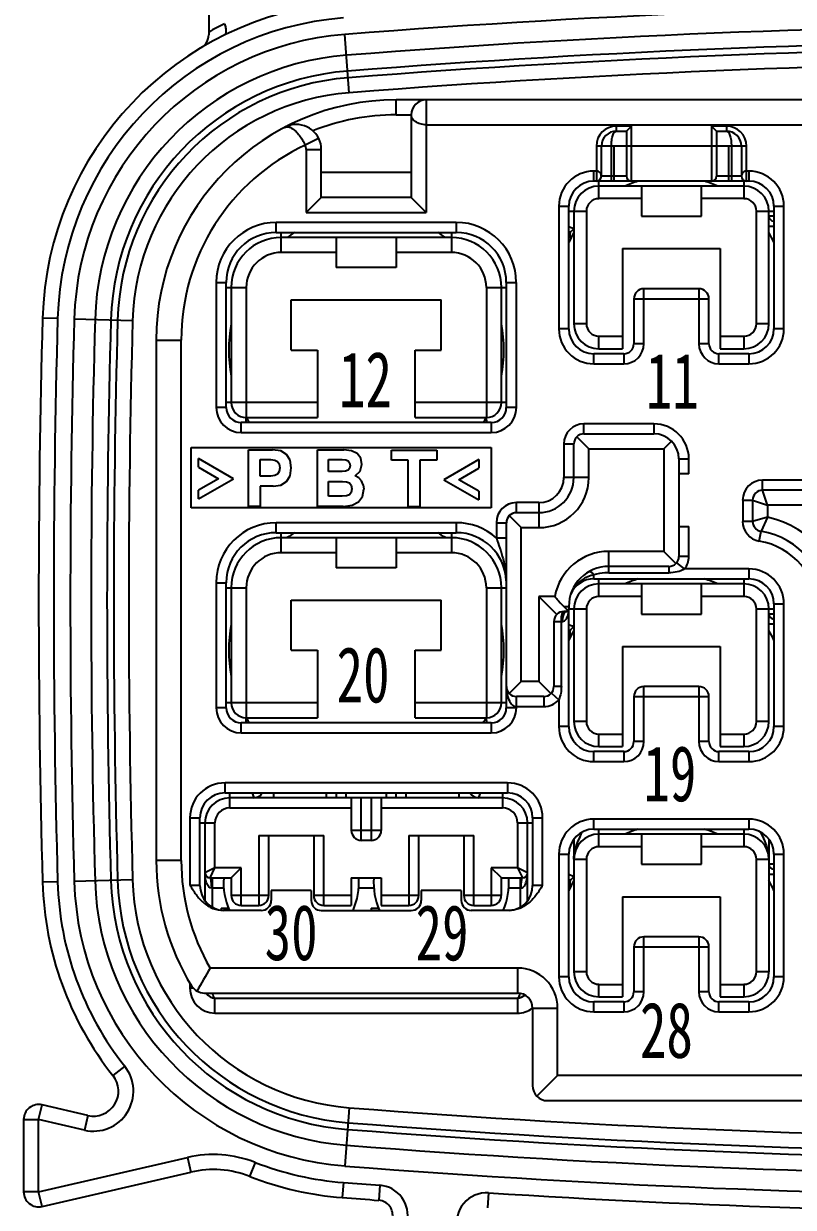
# Model space of a CAD drawing. Header units: inches. Extents: x 47316 to 59086, y 3141 to 11743.
# Drawn here: x 51691.07 to 51702.41, y 11068.63 to 11086.06 of the extents above; entities that cross this region are included whole.
import ezdxf

# ---------------------------------------------------------------- set-up
doc = ezdxf.new("R2010")
doc.units = ezdxf.units.IN
doc.header["$MEASUREMENT"] = 0
doc.styles.add('MtX_SimSun', font='')
doc.styles.get('MtX_SimSun').set_extended_font_data('SimSun')

msp = doc.modelspace()

# ---------------------------------------------------------------- linework, layer by layer
at = {"color": 0, "lineweight": -3}
for p, q in [((51693.794, 11088.475), (51693.794, 11085.895)), ((51695.865, 11085.041), (51695.799, 11085.899)), ((51702.583, 11084.937), (51696.558, 11084.937)), ((51696.558, 11084.716), (51696.558, 11084.937)), ((51697, 11084.937), (51697, 11083.279)), ((51696.558, 11084.716), (51696.779, 11084.716)), ((51696.779, 11084.716), (51696.779, 11083.5)), ((51694.912, 11084.531), (51694.914, 11084.532)), ((51694.914, 11084.532), (51694.998, 11084.563)), ((51694.936, 11084.542), (51694.914, 11084.532)), ((51694.963, 11084.553), (51694.936, 11084.542)), ((51694.993, 11084.562), (51694.963, 11084.553)), ((51694.998, 11084.563), (51694.993, 11084.562)), ((51697, 11084.569), (51702.73, 11084.569)), ((51700.022, 11084.55), (51699.801, 11084.55)), ((51699.801, 11084.476), (51699.801, 11084.55)), ((51699.948, 11084.476), (51700.022, 11084.55)), ((51700.022, 11083.739), (51700.022, 11084.55)), ((51701.422, 11084.55), (51701.201, 11084.55)), ((51701.201, 11084.55), (51701.201, 11083.739)), ((51701.201, 11084.55), (51701.275, 11084.476)), ((51701.422, 11084.55), (51701.422, 11084.476)), ((51695.414, 11084.369), (51695.217, 11084.269)), ((51699.801, 11084.476), (51699.948, 11084.476)), ((51699.948, 11084.476), (51699.948, 11083.813)), ((51701.275, 11084.476), (51701.422, 11084.476)), ((51701.275, 11084.476), (51701.275, 11083.813)), ((51695.227, 11084.239), (51695.216, 11084.27)), ((51695.231, 11084.205), (51695.452, 11084.205)), ((51695.231, 11084.205), (51695.231, 11083.279)), ((51695.452, 11083.5), (51695.452, 11084.205)), ((51701.717, 11084.255), (51699.506, 11084.255)), ((51699.506, 11084.255), (51699.506, 11083.739)), ((51699.58, 11083.813), (51699.58, 11084.255)), ((51699.727, 11083.739), (51699.727, 11084.255)), ((51699.764, 11084.255), (51699.764, 11083.739)), ((51701.459, 11083.739), (51701.459, 11084.255)), ((51701.496, 11084.255), (51701.496, 11083.739)), ((51701.643, 11084.255), (51701.643, 11083.813)), ((51701.717, 11083.739), (51701.717, 11084.255)), ((51696.779, 11083.868), (51695.452, 11083.868)), ((51699.506, 11083.887), (51699.469, 11083.887)), ((51699.469, 11083.739), (51699.469, 11083.887)), ((51701.754, 11083.887), (51701.717, 11083.887)), ((51701.754, 11083.887), (51701.754, 11083.739)), ((51701.754, 11083.739), (51699.469, 11083.739)), ((51699.543, 11083.482), (51699.543, 11083.739)), ((51701.68, 11083.666), (51699.543, 11083.666)), ((51699.948, 11083.813), (51699.58, 11083.813)), ((51700.169, 11083.666), (51700.169, 11083.224)), ((51701.054, 11083.224), (51701.054, 11083.666)), ((51701.643, 11083.813), (51701.275, 11083.813)), ((51701.68, 11083.739), (51701.68, 11083.482)), ((51695.452, 11083.5), (51695.231, 11083.279)), ((51696.779, 11083.5), (51695.452, 11083.5)), ((51696.779, 11083.5), (51697, 11083.279)), ((51700.169, 11083.482), (51699.543, 11083.482)), ((51701.68, 11083.482), (51701.054, 11083.482)), ((51698.953, 11083.371), (51699.101, 11083.371)), ((51698.953, 11083.371), (51698.953, 11081.565)), ((51699.101, 11081.565), (51699.101, 11083.371)), ((51702.122, 11083.371), (51702.27, 11083.371)), ((51702.122, 11083.371), (51702.122, 11081.565)), ((51702.27, 11081.565), (51702.27, 11083.371)), ((51695.231, 11083.279), (51697, 11083.279)), ((51699.101, 11083.297), (51699.359, 11083.297)), ((51699.174, 11083.297), (51699.174, 11081.639)), ((51699.359, 11083.297), (51699.359, 11081.639)), ((51700.169, 11083.224), (51701.054, 11083.224)), ((51701.864, 11083.297), (51702.122, 11083.297)), ((51701.864, 11081.639), (51701.864, 11083.297)), ((51702.049, 11081.639), (51702.049, 11083.297)), ((51702.122, 11083.224), (51702.049, 11083.224)), ((51697.442, 11083.131), (51694.789, 11083.131)), ((51694.789, 11082.984), (51694.789, 11083.131)), ((51694.789, 11082.984), (51697.442, 11082.984)), ((51694.863, 11082.689), (51694.863, 11082.984)), ((51697.369, 11082.984), (51697.369, 11082.689)), ((51697.442, 11083.131), (51697.442, 11082.984)), ((51699.101, 11082.966), (51699.174, 11083.039)), ((51699.102, 11083.069), (51699.159, 11083.046)), ((51702.049, 11083.076), (51702.122, 11083.076)), ((51697.369, 11082.91), (51694.863, 11082.91)), ((51695.673, 11082.91), (51695.673, 11082.468)), ((51696.558, 11082.91), (51696.558, 11082.468)), ((51699.121, 11082.882), (51699.101, 11082.861)), ((51699.116, 11082.936), (51699.129, 11082.897)), ((51695.673, 11082.689), (51694.863, 11082.689)), ((51697.369, 11082.689), (51696.558, 11082.689)), ((51699.893, 11082.745), (51701.33, 11082.745)), ((51699.893, 11082.745), (51699.893, 11081.27)), ((51701.33, 11082.745), (51701.33, 11081.27)), ((51696.558, 11082.468), (51695.673, 11082.468)), ((51693.905, 11082.247), (51694.052, 11082.247)), ((51693.905, 11082.247), (51693.905, 11080.405)), ((51694.052, 11080.405), (51694.052, 11082.247)), ((51694.052, 11082.173), (51694.347, 11082.173)), ((51694.126, 11082.173), (51694.126, 11080.478)), ((51694.347, 11082.173), (51694.347, 11080.257)), ((51697.885, 11082.173), (51698.179, 11082.173)), ((51697.885, 11082.173), (51697.885, 11080.257)), ((51698.106, 11080.478), (51698.106, 11082.173)), ((51698.179, 11082.247), (51698.327, 11082.247)), ((51698.179, 11082.247), (51698.179, 11080.405)), ((51698.327, 11080.405), (51698.327, 11082.247)), ((51701.017, 11082.155), (51700.206, 11082.155)), ((51700.206, 11081.344), (51700.206, 11082.155)), ((51701.017, 11082.155), (51701.017, 11081.344)), ((51695.01, 11081.989), (51697.221, 11081.989)), ((51695.01, 11081.252), (51695.01, 11081.989)), ((51697.221, 11081.252), (51697.221, 11081.989)), ((51700.059, 11082.007), (51701.164, 11082.007)), ((51700.059, 11082.007), (51700.059, 11081.344)), ((51701.164, 11081.344), (51701.164, 11082.007)), ((51691.567, 11081.715), (51691.346, 11081.721)), ((51692.672, 11081.684), (51691.812, 11081.708)), ((51699.101, 11081.565), (51698.953, 11081.565)), ((51699.359, 11081.639), (51699.174, 11081.639)), ((51702.049, 11081.639), (51701.864, 11081.639)), ((51702.27, 11081.565), (51702.122, 11081.565)), ((51693.02, 11081.399), (51693.389, 11081.399)), ((51693.02, 11081.399), (51693.02, 11073.735)), ((51693.389, 11073.735), (51693.389, 11081.399)), ((51699.543, 11081.455), (51699.893, 11081.455)), ((51699.543, 11081.27), (51699.543, 11081.455)), ((51701.33, 11081.455), (51701.68, 11081.455)), ((51701.68, 11081.455), (51701.68, 11081.27)), ((51695.01, 11081.252), (51695.397, 11081.252)), ((51695.397, 11081.252), (51695.397, 11080.257)), ((51696.834, 11081.252), (51697.221, 11081.252)), ((51696.834, 11080.257), (51696.834, 11081.252)), ((51699.543, 11081.27), (51699.893, 11081.27)), ((51700.206, 11081.344), (51700.059, 11081.344)), ((51701.164, 11081.344), (51701.017, 11081.344)), ((51701.33, 11081.27), (51701.68, 11081.27)), ((51699.911, 11081.197), (51699.469, 11081.197)), ((51699.469, 11081.049), (51699.469, 11081.197)), ((51699.469, 11081.049), (51699.911, 11081.049)), ((51699.911, 11081.197), (51699.911, 11081.049)), ((51701.754, 11081.197), (51701.312, 11081.197)), ((51701.312, 11081.049), (51701.312, 11081.197)), ((51701.312, 11081.049), (51701.754, 11081.049)), ((51701.754, 11081.197), (51701.754, 11081.049)), ((51694.052, 11080.405), (51693.905, 11080.405)), ((51695.397, 11080.478), (51694.052, 11080.478)), ((51698.179, 11080.478), (51696.834, 11080.478)), ((51698.327, 11080.405), (51698.179, 11080.405)), ((51697.958, 11080.183), (51694.273, 11080.183)), ((51694.273, 11080.036), (51694.273, 11080.183)), ((51694.347, 11080.257), (51695.397, 11080.257)), ((51694.347, 11080.24), (51694.348, 11080.257)), ((51694.347, 11080.183), (51694.347, 11080.24)), ((51696.834, 11080.257), (51697.885, 11080.257)), ((51697.883, 11080.257), (51697.885, 11080.183)), ((51697.958, 11080.183), (51697.958, 11080.036)), ((51694.273, 11080.036), (51697.958, 11080.036)), ((51700.353, 11080.165), (51699.322, 11080.165)), ((51699.322, 11080.018), (51699.322, 11080.165)), ((51699.322, 11080.018), (51700.353, 11080.018)), ((51700.353, 11080.165), (51700.353, 11080.018)), ((51699.027, 11079.87), (51699.174, 11079.87)), ((51699.027, 11079.87), (51699.027, 11079.373)), ((51699.174, 11079.373), (51699.174, 11079.87)), ((51699.395, 11079.796), (51699.217, 11079.974)), ((51700.501, 11079.796), (51700.614, 11079.91)), ((51693.536, 11079.815), (51697.958, 11079.815)), ((51693.536, 11078.93), (51693.536, 11079.815)), ((51694.161, 11079.356), (51693.645, 11079.654)), ((51693.645, 11079.526), (51693.645, 11079.654)), ((51694.379, 11079.784), (51694.736, 11079.784)), ((51694.379, 11078.949), (51694.379, 11079.784)), ((51694.855, 11079.766), (51694.736, 11079.784)), ((51694.941, 11079.715), (51694.855, 11079.766)), ((51694.992, 11079.631), (51694.941, 11079.715)), ((51695.395, 11079.784), (51695.783, 11079.784)), ((51695.395, 11078.949), (51695.395, 11079.784)), ((51695.9, 11079.769), (51695.783, 11079.784)), ((51695.983, 11079.727), (51695.9, 11079.769)), ((51696.033, 11079.66), (51695.983, 11079.727)), ((51696.051, 11079.568), (51696.033, 11079.66)), ((51696.488, 11079.779), (51697.154, 11079.779)), ((51696.488, 11079.63), (51696.488, 11079.779)), ((51697.154, 11079.779), (51697.154, 11079.63)), ((51697.958, 11079.815), (51697.958, 11078.93)), ((51699.395, 11079.796), (51700.501, 11079.796)), ((51699.395, 11079.373), (51699.395, 11079.796)), ((51700.501, 11079.796), (51700.501, 11078.286)), ((51700.722, 11079.649), (51700.869, 11079.649)), ((51700.722, 11079.649), (51700.722, 11078.212)), ((51700.869, 11079.428), (51700.869, 11079.649)), ((51693.645, 11079.526), (51693.94, 11079.356)), ((51694.553, 11079.639), (51694.711, 11079.639)), ((51694.553, 11079.396), (51694.553, 11079.639)), ((51694.711, 11079.639), (51694.767, 11079.632)), ((51694.767, 11079.632), (51694.806, 11079.612)), ((51694.806, 11079.612), (51694.83, 11079.575)), ((51694.83, 11079.575), (51694.84, 11079.518)), ((51694.84, 11079.518), (51694.832, 11079.461)), ((51695.009, 11079.516), (51694.992, 11079.631)), ((51694.992, 11079.401), (51695.009, 11079.516)), ((51695.559, 11079.639), (51695.761, 11079.639)), ((51695.559, 11079.461), (51695.559, 11079.639)), ((51695.761, 11079.639), (51695.812, 11079.634)), ((51695.85, 11079.481), (51695.811, 11079.466)), ((51695.812, 11079.634), (51695.85, 11079.619)), ((51695.85, 11079.619), (51695.87, 11079.591)), ((51695.87, 11079.509), (51695.85, 11079.481)), ((51695.87, 11079.591), (51695.879, 11079.552)), ((51695.879, 11079.552), (51695.87, 11079.509)), ((51696.025, 11079.467), (51696.051, 11079.568)), ((51696.735, 11079.63), (51696.488, 11079.63)), ((51696.735, 11078.943), (51696.735, 11079.63)), ((51697.154, 11079.63), (51696.907, 11079.63)), ((51696.907, 11079.63), (51696.907, 11078.943)), ((51697.773, 11079.64), (51697.257, 11079.342)), ((51697.478, 11079.342), (51697.773, 11079.512)), ((51697.773, 11079.64), (51697.773, 11079.512)), ((51693.645, 11079.058), (51694.161, 11079.356)), ((51693.94, 11079.356), (51693.645, 11079.186)), ((51694.711, 11079.396), (51694.553, 11079.396)), ((51694.768, 11079.402), (51694.711, 11079.396)), ((51694.808, 11079.424), (51694.768, 11079.402)), ((51694.832, 11079.461), (51694.808, 11079.424)), ((51694.857, 11079.264), (51694.941, 11079.316)), ((51694.941, 11079.316), (51694.992, 11079.401)), ((51695.758, 11079.461), (51695.559, 11079.461)), ((51695.559, 11079.318), (51695.764, 11079.318)), ((51695.559, 11079.1), (51695.559, 11079.318)), ((51695.811, 11079.466), (51695.758, 11079.461)), ((51695.764, 11079.318), (51695.823, 11079.312)), ((51695.823, 11079.312), (51695.867, 11079.294)), ((51695.952, 11079.401), (51696.025, 11079.467)), ((51696.008, 11079.369), (51695.952, 11079.401)), ((51696.047, 11079.325), (51696.008, 11079.369)), ((51696.072, 11079.269), (51696.047, 11079.325)), ((51697.257, 11079.342), (51697.773, 11079.044)), ((51697.773, 11079.172), (51697.478, 11079.342)), ((51699.395, 11079.373), (51699.027, 11079.373)), ((51700.869, 11079.428), (51700.722, 11079.428)), ((51702.547, 11079.336), (51701.956, 11079.336)), ((51701.956, 11079.188), (51701.956, 11079.336)), ((51693.645, 11079.058), (51693.645, 11079.186)), ((51694.743, 11079.246), (51694.551, 11079.246)), ((51694.551, 11079.246), (51694.551, 11078.949)), ((51694.743, 11079.246), (51694.857, 11079.264)), ((51695.867, 11079.294), (51695.893, 11079.26)), ((51695.893, 11079.154), (51695.867, 11079.121)), ((51695.893, 11079.26), (51695.902, 11079.208)), ((51695.902, 11079.208), (51695.893, 11079.154)), ((51696.06, 11079.095), (51696.08, 11079.201)), ((51696.072, 11079.269), (51696.08, 11079.201)), ((51697.773, 11079.172), (51697.773, 11079.044)), ((51702.547, 11079.188), (51701.956, 11079.188)), ((51702.03, 11078.967), (51701.956, 11079.188)), ((51694.551, 11078.949), (51694.379, 11078.949)), ((51695.775, 11078.949), (51695.395, 11078.949)), ((51695.762, 11079.1), (51695.559, 11079.1)), ((51695.824, 11079.104), (51695.762, 11079.1)), ((51695.775, 11078.949), (51695.907, 11078.965)), ((51695.867, 11079.121), (51695.824, 11079.104)), ((51695.907, 11078.965), (51696.002, 11079.015)), ((51696.002, 11079.015), (51696.06, 11079.095)), ((51698.658, 11079.004), (51698.327, 11079.004)), ((51698.327, 11078.857), (51698.327, 11079.004)), ((51698.658, 11079.004), (51698.658, 11078.636)), ((51701.662, 11079.041), (51701.809, 11079.041)), ((51701.662, 11079.041), (51701.662, 11078.728)), ((51701.809, 11079.041), (51701.809, 11078.728)), ((51701.809, 11079.041), (51702.03, 11078.967)), ((51702.547, 11078.967), (51702.03, 11078.967)), ((51702.03, 11078.967), (51702.03, 11078.789)), ((51697.958, 11078.93), (51693.536, 11078.93)), ((51696.907, 11078.943), (51696.735, 11078.943)), ((51698.4, 11078.636), (51698.222, 11078.814)), ((51698.327, 11078.857), (51698.658, 11078.857)), ((51702.03, 11078.789), (51701.809, 11078.728)), ((51702.03, 11078.789), (51701.932, 11078.582)), ((51697.442, 11078.709), (51694.789, 11078.709)), ((51694.789, 11078.562), (51694.789, 11078.709)), ((51697.442, 11078.709), (51697.442, 11078.562)), ((51698.032, 11078.709), (51698.179, 11078.709)), ((51698.032, 11078.709), (51698.032, 11078.484)), ((51698.179, 11078.709), (51698.179, 11075.982)), ((51698.4, 11078.636), (51698.658, 11078.636)), ((51698.4, 11076.369), (51698.4, 11078.636)), ((51700.722, 11078.654), (51700.869, 11078.654)), ((51700.869, 11078.212), (51700.869, 11078.654)), ((51701.809, 11078.728), (51701.662, 11078.728)), ((51694.789, 11078.562), (51697.442, 11078.562)), ((51694.863, 11078.267), (51694.863, 11078.562)), ((51697.369, 11078.488), (51694.863, 11078.488)), ((51695.673, 11078.488), (51695.673, 11078.046)), ((51696.558, 11078.488), (51696.558, 11078.046)), ((51697.369, 11078.562), (51697.369, 11078.267)), ((51698.032, 11078.484), (51698.179, 11078.484)), ((51701.907, 11078.437), (51701.932, 11078.582)), ((51695.673, 11078.267), (51694.863, 11078.267)), ((51697.369, 11078.267), (51696.558, 11078.267)), ((51700.501, 11078.286), (51699.69, 11078.286)), ((51699.69, 11077.972), (51699.69, 11078.286)), ((51700.501, 11078.286), (51700.679, 11078.108)), ((51700.805, 11078.028), (51700.69, 11078.12)), ((51700.869, 11078.212), (51700.722, 11078.212)), ((51696.558, 11078.046), (51695.673, 11078.046)), ((51699.469, 11077.88), (51699.469, 11077.943)), ((51700.575, 11078.065), (51699.69, 11078.065)), ((51699.69, 11077.972), (51700.575, 11077.972)), ((51700.575, 11078.065), (51700.575, 11077.972)), ((51701.754, 11078.028), (51700.805, 11078.028)), ((51701.754, 11078.028), (51701.754, 11077.88)), ((51693.905, 11077.825), (51694.052, 11077.825)), ((51693.905, 11077.825), (51693.905, 11075.982)), ((51694.052, 11075.982), (51694.052, 11077.825)), ((51694.052, 11077.751), (51694.347, 11077.751)), ((51694.126, 11077.751), (51694.126, 11076.056)), ((51694.347, 11077.751), (51694.347, 11075.835)), ((51697.885, 11077.751), (51698.179, 11077.751)), ((51697.885, 11077.751), (51697.885, 11075.835)), ((51698.106, 11076.056), (51698.106, 11077.751)), ((51699.469, 11077.88), (51701.754, 11077.88)), ((51699.543, 11077.622), (51699.543, 11077.88)), ((51701.68, 11077.807), (51699.543, 11077.807)), ((51700.169, 11077.807), (51700.169, 11077.364)), ((51701.054, 11077.364), (51701.054, 11077.807)), ((51701.68, 11077.88), (51701.68, 11077.622)), ((51695.01, 11077.567), (51697.221, 11077.567)), ((51695.01, 11076.83), (51695.01, 11077.567)), ((51697.221, 11076.83), (51697.221, 11077.567)), ((51698.893, 11077.622), (51698.658, 11077.622)), ((51698.923, 11077.358), (51698.658, 11077.622)), ((51698.658, 11077.622), (51698.658, 11076.369)), ((51700.169, 11077.622), (51699.543, 11077.622)), ((51701.68, 11077.622), (51701.054, 11077.622)), ((51699.025, 11077.358), (51699.043, 11077.39)), ((51699.027, 11077.475), (51699.101, 11077.475)), ((51699.027, 11077.475), (51699.09, 11077.412)), ((51699.064, 11077.401), (51699.027, 11077.401)), ((51699.101, 11077.475), (51699.101, 11077.438)), ((51699.101, 11077.438), (51699.359, 11077.438)), ((51699.101, 11075.706), (51699.101, 11077.412)), ((51699.174, 11077.438), (51699.174, 11075.78)), ((51699.359, 11077.438), (51699.359, 11075.78)), ((51701.864, 11077.438), (51702.122, 11077.438)), ((51701.864, 11075.78), (51701.864, 11077.438)), ((51702.049, 11075.78), (51702.049, 11077.438)), ((51702.122, 11077.512), (51702.27, 11077.512)), ((51702.122, 11077.512), (51702.122, 11075.706)), ((51702.27, 11075.706), (51702.27, 11077.512)), ((51698.879, 11077.254), (51699.008, 11077.254)), ((51698.879, 11077.254), (51698.879, 11076.296)), ((51698.99, 11076.296), (51698.99, 11077.254)), ((51699.008, 11077.254), (51699.013, 11077.31)), ((51699.013, 11077.31), (51699.025, 11077.358)), ((51699.102, 11077.21), (51699.159, 11077.187)), ((51700.169, 11077.364), (51701.054, 11077.364)), ((51702.122, 11077.364), (51702.049, 11077.364)), ((51702.049, 11077.217), (51702.122, 11077.217)), ((51699.101, 11077.106), (51699.174, 11077.18)), ((51699.116, 11077.077), (51699.129, 11077.038)), ((51699.121, 11077.023), (51699.101, 11077.002)), ((51699.893, 11076.885), (51701.33, 11076.885)), ((51699.893, 11076.885), (51699.893, 11075.411)), ((51701.33, 11076.885), (51701.33, 11075.411)), ((51695.01, 11076.83), (51695.397, 11076.83)), ((51695.397, 11076.83), (51695.397, 11075.835)), ((51696.834, 11076.83), (51697.221, 11076.83)), ((51696.834, 11075.835), (51696.834, 11076.83)), ((51698.4, 11076.369), (51698.222, 11076.191)), ((51698.658, 11076.369), (51698.4, 11076.369)), ((51698.658, 11076.369), (51698.836, 11076.191)), ((51698.843, 11076.198), (51698.953, 11076.101)), ((51698.99, 11076.296), (51698.879, 11076.296)), ((51701.017, 11076.296), (51700.206, 11076.296)), ((51700.206, 11075.485), (51700.206, 11076.296)), ((51701.017, 11076.296), (51701.017, 11075.485)), ((51695.397, 11076.056), (51694.052, 11076.056)), ((51698.179, 11076.056), (51696.834, 11076.056)), ((51698.732, 11076.148), (51698.327, 11076.148)), ((51698.327, 11075.982), (51698.327, 11076.148)), ((51698.327, 11076.001), (51698.732, 11076.001)), ((51698.732, 11076.148), (51698.732, 11076.001)), ((51698.953, 11076.101), (51698.953, 11075.706)), ((51700.059, 11076.148), (51701.164, 11076.148)), ((51700.059, 11076.148), (51700.059, 11075.485)), ((51701.164, 11075.485), (51701.164, 11076.148)), ((51694.052, 11075.982), (51693.905, 11075.982)), ((51694.347, 11075.835), (51695.397, 11075.835)), ((51694.347, 11075.818), (51694.348, 11075.835)), ((51694.347, 11075.761), (51694.347, 11075.818)), ((51696.834, 11075.835), (51697.885, 11075.835)), ((51697.883, 11075.835), (51697.885, 11075.761)), ((51698.327, 11075.982), (51698.179, 11075.982)), ((51697.958, 11075.761), (51694.273, 11075.761)), ((51694.273, 11075.614), (51694.273, 11075.761)), ((51697.958, 11075.761), (51697.958, 11075.614)), ((51699.101, 11075.706), (51698.953, 11075.706)), ((51699.359, 11075.78), (51699.174, 11075.78)), ((51702.049, 11075.78), (51701.864, 11075.78)), ((51702.27, 11075.706), (51702.122, 11075.706)), ((51694.273, 11075.614), (51697.958, 11075.614)), ((51699.543, 11075.596), (51699.893, 11075.596)), ((51699.543, 11075.411), (51699.543, 11075.596)), ((51700.206, 11075.485), (51700.059, 11075.485)), ((51701.164, 11075.485), (51701.017, 11075.485)), ((51701.33, 11075.596), (51701.68, 11075.596)), ((51701.68, 11075.596), (51701.68, 11075.411)), ((51699.911, 11075.338), (51699.469, 11075.338)), ((51699.469, 11075.19), (51699.469, 11075.338)), ((51699.543, 11075.411), (51699.893, 11075.411)), ((51699.911, 11075.338), (51699.911, 11075.19)), ((51701.754, 11075.338), (51701.312, 11075.338)), ((51701.312, 11075.19), (51701.312, 11075.338)), ((51701.33, 11075.411), (51701.68, 11075.411)), ((51701.754, 11075.338), (51701.754, 11075.19)), ((51699.469, 11075.19), (51699.911, 11075.19)), ((51701.312, 11075.19), (51701.754, 11075.19)), ((51698.198, 11074.877), (51694.034, 11074.877)), ((51694.034, 11074.73), (51694.034, 11074.877)), ((51698.198, 11074.877), (51698.198, 11074.73)), ((51694.034, 11074.73), (51698.198, 11074.73)), ((51694.107, 11074.508), (51694.107, 11074.73)), ((51698.124, 11074.656), (51694.107, 11074.656)), ((51694.433, 11074.729), (51694.457, 11074.656)), ((51694.752, 11074.656), (51694.752, 11074.73)), ((51695.526, 11074.73), (51695.526, 11074.656)), ((51695.673, 11074.73), (51695.673, 11074.656)), ((51695.821, 11074.656), (51695.821, 11074.73)), ((51695.895, 11074.656), (51695.895, 11074.177)), ((51696.042, 11074.029), (51696.042, 11074.656)), ((51696.189, 11074.656), (51696.189, 11074.029)), ((51696.337, 11074.656), (51696.337, 11074.177)), ((51696.41, 11074.73), (51696.41, 11074.656)), ((51696.558, 11074.656), (51696.558, 11074.73)), ((51696.705, 11074.656), (51696.705, 11074.73)), ((51697.479, 11074.73), (51697.479, 11074.656)), ((51697.774, 11074.656), (51697.798, 11074.729)), ((51698.124, 11074.73), (51698.124, 11074.508)), ((51694.107, 11074.508), (51695.895, 11074.508)), ((51696.337, 11074.508), (51698.124, 11074.508)), ((51693.518, 11074.361), (51693.665, 11074.361)), ((51693.518, 11074.361), (51693.518, 11073.366)), ((51693.665, 11073.366), (51693.665, 11074.361)), ((51693.665, 11074.287), (51693.886, 11074.287)), ((51693.739, 11074.287), (51693.739, 11073.146)), ((51693.886, 11073.624), (51693.886, 11074.287)), ((51698.345, 11074.287), (51698.566, 11074.287)), ((51698.345, 11074.287), (51698.345, 11073.624)), ((51698.493, 11073.146), (51698.493, 11074.287)), ((51698.566, 11074.361), (51698.714, 11074.361)), ((51698.566, 11074.361), (51698.566, 11073.366)), ((51698.714, 11073.366), (51698.714, 11074.361)), ((51701.754, 11074.343), (51699.469, 11074.343)), ((51699.469, 11074.195), (51699.469, 11074.343)), ((51701.754, 11074.343), (51701.754, 11074.195)), ((51694.531, 11074.103), (51695.489, 11074.103)), ((51694.531, 11074.103), (51694.531, 11073.071)), ((51694.679, 11073.219), (51694.679, 11074.103)), ((51695.342, 11074.103), (51695.342, 11073.219)), ((51695.489, 11073.071), (51695.489, 11074.103)), ((51696.337, 11074.177), (51695.895, 11074.177)), ((51696.742, 11074.103), (51697.7, 11074.103)), ((51696.742, 11074.103), (51696.742, 11073.071)), ((51696.89, 11073.219), (51696.89, 11074.103)), ((51697.553, 11074.103), (51697.553, 11073.219)), ((51697.7, 11073.071), (51697.7, 11074.103)), ((51699.256, 11074.06), (51699.294, 11074.146)), ((51699.469, 11074.195), (51701.754, 11074.195)), ((51699.543, 11073.937), (51699.543, 11074.195)), ((51701.68, 11074.122), (51699.543, 11074.122)), ((51700.022, 11074.195), (51700.022, 11074.161)), ((51700.169, 11074.122), (51700.169, 11073.679)), ((51701.054, 11073.679), (51701.054, 11074.122)), ((51701.201, 11074.161), (51701.201, 11074.195)), ((51701.68, 11074.195), (51701.68, 11073.937)), ((51701.931, 11074.141), (51701.967, 11074.059)), ((51696.189, 11074.029), (51696.042, 11074.029)), ((51699.174, 11074.047), (51699.174, 11072.095)), ((51700.169, 11073.937), (51699.543, 11073.937)), ((51701.68, 11073.937), (51701.054, 11073.937)), ((51702.049, 11074.045), (51702.049, 11072.095)), ((51693.389, 11073.735), (51693.02, 11073.735)), ((51698.953, 11073.827), (51699.101, 11073.827)), ((51698.953, 11073.827), (51698.953, 11072.021)), ((51699.101, 11072.021), (51699.101, 11073.827)), ((51699.174, 11073.753), (51699.359, 11073.753)), ((51699.359, 11073.753), (51699.359, 11072.095)), ((51701.864, 11072.095), (51701.864, 11073.753)), ((51701.864, 11073.753), (51702.049, 11073.753)), ((51702.122, 11073.827), (51702.122, 11072.021)), ((51702.122, 11073.827), (51702.27, 11073.827)), ((51702.27, 11072.021), (51702.27, 11073.827)), ((51693.886, 11073.624), (51693.739, 11073.55)), ((51693.813, 11073.477), (51693.886, 11073.624)), ((51694.273, 11073.624), (51693.886, 11073.624)), ((51694.126, 11073.477), (51694.273, 11073.624)), ((51694.273, 11073.071), (51694.273, 11073.624)), ((51698.345, 11073.624), (51697.958, 11073.624)), ((51697.958, 11073.624), (51697.958, 11073.071)), ((51698.106, 11073.477), (51697.958, 11073.624)), ((51698.345, 11073.624), (51698.419, 11073.477)), ((51698.493, 11073.55), (51698.345, 11073.624)), ((51700.169, 11073.679), (51701.054, 11073.679)), ((51702.122, 11073.679), (51702.049, 11073.679)), ((51691.567, 11073.419), (51691.346, 11073.413)), ((51692.672, 11073.45), (51691.812, 11073.426)), ((51693.813, 11073.477), (51694.126, 11073.477)), ((51693.82, 11073.467), (51693.827, 11073.433)), ((51693.827, 11073.433), (51693.832, 11073.384)), ((51693.832, 11073.384), (51693.834, 11073.329)), ((51693.849, 11073.051), (51693.849, 11073.465)), ((51694.126, 11073.477), (51694.126, 11073.219)), ((51695.895, 11073.477), (51696.337, 11073.477)), ((51695.895, 11073.477), (51695.895, 11073.071)), ((51696.337, 11073.477), (51696.337, 11073.071)), ((51698.106, 11073.477), (51698.419, 11073.477)), ((51698.106, 11073.219), (51698.106, 11073.477)), ((51698.382, 11073.477), (51698.382, 11073.051)), ((51698.398, 11073.329), (51698.399, 11073.384)), ((51698.399, 11073.384), (51698.4, 11073.393)), ((51698.4, 11073.393), (51698.402, 11073.414)), ((51698.402, 11073.414), (51698.404, 11073.433)), ((51698.402, 11073.414), (51698.402, 11073.414)), ((51698.404, 11073.433), (51698.406, 11073.446)), ((51698.406, 11073.446), (51698.408, 11073.457)), ((51698.408, 11073.457), (51698.41, 11073.463)), ((51698.41, 11073.463), (51698.411, 11073.467)), ((51698.41, 11073.463), (51698.41, 11073.463)), ((51698.447, 11073.362), (51698.456, 11073.376)), ((51698.461, 11073.387), (51698.469, 11073.404)), ((51699.101, 11073.421), (51699.174, 11073.495)), ((51699.112, 11073.521), (51699.102, 11073.525)), ((51699.154, 11073.503), (51699.112, 11073.521)), ((51699.116, 11073.392), (51699.129, 11073.353)), ((51699.174, 11073.495), (51699.154, 11073.503)), ((51702.049, 11073.532), (51702.122, 11073.532)), ((51693.665, 11073.366), (51693.518, 11073.366)), ((51693.834, 11073.329), (51694.016, 11073.329)), ((51694.679, 11073.219), (51694.126, 11073.219)), ((51695.305, 11073.292), (51694.715, 11073.292)), ((51694.715, 11073.292), (51694.715, 11073.145)), ((51695.305, 11073.292), (51695.305, 11073.145)), ((51695.895, 11073.219), (51695.342, 11073.219)), ((51696.004, 11073.329), (51696.227, 11073.329)), ((51696.89, 11073.219), (51696.337, 11073.219)), ((51697.516, 11073.292), (51696.926, 11073.292)), ((51696.926, 11073.292), (51696.926, 11073.145)), ((51697.516, 11073.292), (51697.516, 11073.145)), ((51698.106, 11073.219), (51697.553, 11073.219)), ((51698.215, 11073.329), (51698.398, 11073.329)), ((51698.714, 11073.366), (51698.566, 11073.366)), ((51699.121, 11073.338), (51699.101, 11073.317)), ((51699.893, 11073.2), (51701.33, 11073.2)), ((51699.893, 11073.2), (51699.893, 11071.726)), ((51701.33, 11073.2), (51701.33, 11071.726)), ((51693.978, 11073.034), (51694.084, 11073.034)), ((51693.978, 11073.034), (51693.978, 11073.006)), ((51694.273, 11073.071), (51694.531, 11073.071)), ((51695.489, 11073.071), (51695.895, 11073.071)), ((51696.189, 11073.034), (51696.295, 11073.034)), ((51696.189, 11073.034), (51696.189, 11072.998)), ((51696.337, 11073.071), (51696.742, 11073.071)), ((51697.7, 11073.071), (51697.958, 11073.071)), ((51694.568, 11072.998), (51694.012, 11072.998)), ((51695.452, 11072.998), (51696.779, 11072.998)), ((51698.219, 11072.998), (51697.663, 11072.998)), ((51701.017, 11072.611), (51700.206, 11072.611)), ((51700.206, 11071.8), (51700.206, 11072.611)), ((51701.017, 11072.611), (51701.017, 11071.8)), ((51700.059, 11072.463), (51701.164, 11072.463)), ((51700.059, 11072.463), (51700.059, 11071.8)), ((51701.164, 11071.8), (51701.164, 11072.463)), ((51698.345, 11072.15), (51693.813, 11072.15)), ((51698.345, 11072.15), (51698.345, 11071.782)), ((51699.101, 11072.021), (51698.953, 11072.021)), ((51699.359, 11072.095), (51699.174, 11072.095)), ((51702.049, 11072.095), (51701.864, 11072.095)), ((51702.27, 11072.021), (51702.122, 11072.021)), ((51693.518, 11071.929), (51693.518, 11071.855)), ((51693.568, 11071.855), (51693.518, 11071.855)), ((51699.543, 11071.91), (51699.893, 11071.91)), ((51699.543, 11071.726), (51699.543, 11071.91)), ((51701.33, 11071.91), (51701.68, 11071.91)), ((51701.68, 11071.91), (51701.68, 11071.726)), ((51693.73, 11071.782), (51698.345, 11071.782)), ((51693.886, 11071.708), (51698.345, 11071.708)), ((51693.886, 11071.487), (51693.886, 11071.708)), ((51698.345, 11071.708), (51698.345, 11071.487)), ((51698.37, 11071.745), (51698.359, 11071.718)), ((51698.376, 11071.777), (51698.37, 11071.745)), ((51699.911, 11071.653), (51699.469, 11071.653)), ((51699.469, 11071.505), (51699.469, 11071.653)), ((51699.543, 11071.726), (51699.893, 11071.726)), ((51699.911, 11071.653), (51699.911, 11071.505)), ((51700.206, 11071.8), (51700.059, 11071.8)), ((51701.164, 11071.8), (51701.017, 11071.8)), ((51701.312, 11071.505), (51701.312, 11071.653)), ((51701.754, 11071.653), (51701.312, 11071.653)), ((51701.33, 11071.726), (51701.68, 11071.726)), ((51701.754, 11071.653), (51701.754, 11071.505)), ((51693.886, 11071.487), (51698.345, 11071.487)), ((51698.566, 11071.56), (51698.935, 11071.56)), ((51698.566, 11071.56), (51698.566, 11070.418)), ((51698.935, 11070.565), (51698.935, 11071.56)), ((51699.469, 11071.505), (51699.911, 11071.505)), ((51701.312, 11071.505), (51701.754, 11071.505)), ((51692.556, 11070.705), (51692.383, 11070.567)), ((51698.935, 11070.565), (51698.631, 11070.262)), ((51715.849, 11070.565), (51698.935, 11070.565)), ((51691.288, 11069.919), (51691.338, 11070.134)), ((51692.012, 11069.979), (51691.338, 11070.134)), ((51695.865, 11070.093), (51695.799, 11069.235)), ((51698.787, 11070.197), (51715.996, 11070.197)), ((51691.067, 11069.919), (51691.288, 11069.919)), ((51691.067, 11069.919), (51691.067, 11068.853)), ((51691.962, 11069.763), (51691.288, 11069.919)), ((51691.288, 11068.853), (51691.288, 11069.919)), ((51692.012, 11069.979), (51691.962, 11069.763)), ((51691.288, 11068.853), (51693.482, 11069.36)), ((51693.482, 11069.36), (51693.531, 11069.144)), ((51694.478, 11069.288), (51694.397, 11069.082)), ((51691.338, 11068.638), (51693.531, 11069.144)), ((51691.288, 11068.853), (51691.067, 11068.853)), ((51691.338, 11068.638), (51691.288, 11068.853)), ((51695.779, 11068.991), (51695.762, 11068.77)), ((51696.317, 11068.95), (51696.301, 11068.729)), ((51697.917, 11068.839), (51697.903, 11068.619))]:
    msp.add_line(p, q, dxfattribs=at)
for centre, radius, start, end in [((51696.135, 11081.588), 4.791, 94.4582, 178.4091), ((51707.392, 10937.204), 149.147, 85.54181, 94.45818), ((51696.135, 11081.588), 4.569, 94.4582, 178.4091), ((51696.29, 11081.589), 5.01, 116.8663, 119.8824), ((51707.392, 10937.204), 148.84, 85.54181, 94.45819), ((51696.135, 11081.588), 4.324, 94.4579, 178.4091), ((51693.573, 11085.895), 0.221, 300.7397, 0), ((51707.392, 10937.204), 148.606, 85.54181, 94.45819), ((51696.135, 11081.588), 4.018, 94.4582, 178.4091), ((51707.392, 10937.204), 148.507, 85.54181, 94.45819), ((51707.392, 10937.204), 148.286, 85.54182, 94.45818), ((51696.135, 11081.588), 3.784, 94.4582, 178.4091), ((51696.135, 11081.588), 3.685, 94.4582, 178.4091), ((51696.135, 11081.588), 3.464, 94.4578, 178.4088), ((51696.558, 11081.399), 3.538, 90, 180), ((51697, 11084.716), 0.221, 90, 180), ((51696.558, 11081.399), 3.317, 90, 111.7462), ((51695.084, 11084.205), 0.369, 0, 103.4722), ((51699.801, 11084.255), 0.295, 90, 180), ((51701.422, 11084.255), 0.295, 0, 90), ((51699.801, 11084.255), 0.221, 90, 180), ((51701.422, 11084.255), 0.221, 0, 90), ((51696.558, 11081.399), 3.169, 115.0513, 180), ((51695.084, 11084.205), 0.147, 0, 13.1926), ((51699.469, 11083.371), 0.516, 90, 180), ((51701.754, 11083.371), 0.516, 0, 90), ((51699.469, 11083.371), 0.369, 90, 180), ((51699.543, 11083.297), 0.369, 90, 180), ((51699.506, 11083.813), 0.0737, 270, 0), ((51700.611, 11082.155), 1.658, 107.1462, 114.3406), ((51700.022, 11083.813), 0.0737, 180, 270), ((51700.611, 11082.155), 1.658, 65.6594, 72.8538), ((51701.201, 11083.813), 0.0737, 270, 0), ((51701.717, 11083.813), 0.0737, 180, 270), ((51701.68, 11083.297), 0.369, 0, 90), ((51701.754, 11083.371), 0.369, 0, 90), ((51699.543, 11083.297), 0.184, 90, 180), ((51701.68, 11083.297), 0.184, 0, 90), ((51702.122, 11083.224), 0.0737, 180, 270), ((51694.789, 11082.247), 0.884, 90, 180), ((51694.789, 11082.247), 0.737, 90, 180), ((51696.116, 11081.252), 2.027, 121.2904, 125.0968), ((51696.116, 11081.252), 2.027, 54.9032, 58.7096), ((51697.442, 11082.247), 0.884, 0, 90), ((51697.442, 11082.247), 0.737, 0, 90), ((51700.611, 11082.155), 1.658, 150.0736, 155.6594), ((51698.793, 11082.164), 0.954, 66.4375, 67.4523), ((51700.611, 11082.155), 1.658, 24.3406, 29.9264), ((51694.863, 11082.173), 0.737, 90, 180), ((51697.369, 11082.173), 0.737, 0, 90), ((51694.863, 11082.173), 0.516, 90, 180), ((51697.369, 11082.173), 0.516, 0, 90), ((51700.206, 11082.007), 0.147, 90, 180), ((51701.017, 11082.007), 0.147, 0, 90), ((51840.901, 11077.567), 149.613, 178.40909, 181.59091), ((51840.901, 11077.567), 149.391, 178.40909, 181.59091), ((51840.901, 11077.567), 149.147, 178.40909, 181.59091), ((51840.901, 11077.567), 148.84, 178.40909, 181.59091), ((51840.901, 11077.567), 148.606, 178.40909, 181.59091), ((51840.901, 11077.567), 148.507, 178.40909, 181.59091), ((51840.901, 11077.567), 148.286, 178.40908, 181.59091), ((51696.116, 11081.252), 2.027, 169.0575, 190.9425), ((51696.116, 11081.252), 2.027, 349.0575, 10.9425), ((51699.469, 11081.565), 0.516, 180, 270), ((51699.469, 11081.565), 0.369, 180, 270), ((51699.543, 11081.639), 0.369, 180, 270), ((51699.543, 11081.639), 0.184, 180, 270), ((51701.68, 11081.639), 0.369, 270, 0), ((51701.68, 11081.639), 0.184, 270, 0), ((51701.754, 11081.565), 0.516, 270, 0), ((51701.754, 11081.565), 0.369, 270, 0), ((51699.911, 11081.344), 0.295, 270, 0), ((51699.911, 11081.344), 0.147, 270, 0), ((51701.312, 11081.344), 0.295, 180, 270), ((51701.312, 11081.344), 0.147, 180, 270), ((51694.273, 11080.405), 0.369, 180, 270), ((51694.273, 11080.405), 0.221, 180, 270), ((51694.347, 11080.478), 0.221, 180, 270), ((51697.885, 11080.478), 0.221, 270, 0), ((51697.958, 11080.405), 0.369, 270, 0), ((51697.958, 11080.405), 0.221, 270, 0), ((51696.116, 11081.252), 2.027, 209.4004, 211.8214), ((51696.116, 11081.252), 2.027, 328.1786, 330.5996), ((51699.322, 11079.87), 0.295, 90, 180), ((51699.322, 11079.87), 0.147, 90, 180), ((51700.353, 11079.649), 0.516, 0, 90), ((51700.353, 11079.649), 0.369, 0, 90), ((51698.658, 11079.373), 0.737, 270, 0), ((51698.658, 11079.373), 0.516, 270, 0), ((51698.658, 11079.373), 0.369, 270, 0), ((51701.956, 11079.041), 0.295, 90, 180), ((51701.956, 11079.041), 0.147, 90, 180), ((51698.327, 11078.709), 0.295, 90, 180), ((51698.327, 11078.709), 0.147, 90, 180), ((51701.735, 11077.42), 1.4, 0, 77.8468), ((51694.789, 11077.825), 0.884, 90, 180), ((51697.442, 11077.825), 0.884, 48.1897, 90), ((51701.956, 11078.728), 0.295, 180, 260.4059), ((51701.956, 11078.728), 0.147, 180, 260.4059), ((51694.789, 11077.825), 0.737, 90, 180), ((51694.863, 11077.751), 0.737, 90, 180), ((51696.116, 11076.83), 2.027, 121.2904, 125.0968), ((51696.116, 11076.83), 2.027, 54.9032, 58.7096), ((51697.369, 11077.751), 0.737, 0, 90), ((51697.442, 11077.825), 0.737, 2.228, 90), ((51701.735, 11077.42), 1.032, 0, 80.4059), ((51701.735, 11077.42), 1.179, 0, 80.4059), ((51694.863, 11077.751), 0.516, 90, 180), ((51697.369, 11077.751), 0.516, 0, 90), ((51699.69, 11077.475), 0.811, 90, 169.5243), ((51700.575, 11078.212), 0.147, 270, 0), ((51700.575, 11078.212), 0.295, 321.3178, 0), ((51699.69, 11077.475), 0.59, 90, 180), ((51699.582, 11077.454), 0.502, 107.6931, 119.6928), ((51699.583, 11077.451), 0.505, 103.0552, 107.7063), ((51701.754, 11077.512), 0.516, 0, 90), ((51699.469, 11077.512), 0.369, 90, 157.1175), ((51699.543, 11077.498), 0.442, 148.3809, 154.0728), ((51699.538, 11077.5), 0.437, 145.4561, 148.3263), ((51699.543, 11077.438), 0.369, 90, 180), ((51700.611, 11076.296), 1.658, 107.1462, 114.3406), ((51700.611, 11076.296), 1.658, 65.6594, 72.8538), ((51701.68, 11077.438), 0.369, 0, 90), ((51701.754, 11077.512), 0.369, 0, 90), ((51699.543, 11077.438), 0.184, 90, 180), ((51701.68, 11077.438), 0.184, 0, 90), ((51699.027, 11077.254), 0.147, 90, 180), ((51699.064, 11077.438), 0.0369, 270, 360), ((51698.745, 11077.437), 0.355, 353.8506, 355.8253), ((51696.116, 11076.83), 2.027, 169.0575, 190.9425), ((51696.116, 11076.83), 2.027, 349.0575, 10.9425), ((51702.122, 11077.364), 0.0737, 180, 270), ((51700.611, 11076.296), 1.658, 150.0736, 155.6594), ((51698.793, 11076.305), 0.954, 66.4375, 67.4523), ((51700.611, 11076.296), 1.658, 24.3406, 29.9264), ((51698.327, 11076.296), 0.147, 180, 270), ((51698.732, 11076.296), 0.147, 270, 0), ((51700.206, 11076.148), 0.147, 90, 180), ((51701.017, 11076.148), 0.147, 0, 90), ((51694.347, 11076.056), 0.221, 180, 270), ((51697.885, 11076.056), 0.221, 270, 0), ((51698.503, 11076.227), 0.314, 203.9148, 205.1851), ((51698.732, 11076.296), 0.295, 270, 318.5904), ((51694.273, 11075.982), 0.369, 180, 270), ((51694.273, 11075.982), 0.221, 180, 270), ((51696.116, 11076.83), 2.027, 209.4004, 211.8214), ((51696.116, 11076.83), 2.027, 328.1786, 330.5996), ((51697.958, 11075.982), 0.369, 270, 0), ((51697.958, 11075.982), 0.221, 270, 0), ((51699.469, 11075.706), 0.516, 180, 270), ((51699.469, 11075.706), 0.369, 180, 270), ((51699.543, 11075.78), 0.369, 180, 270), ((51699.543, 11075.78), 0.184, 180, 270), ((51701.68, 11075.78), 0.369, 270, 0), ((51701.68, 11075.78), 0.184, 270, 0), ((51701.754, 11075.706), 0.516, 270, 0), ((51701.754, 11075.706), 0.369, 270, 0), ((51699.911, 11075.485), 0.295, 270, 0), ((51699.911, 11075.485), 0.147, 270, 0), ((51701.312, 11075.485), 0.295, 180, 270), ((51701.312, 11075.485), 0.147, 180, 270), ((51694.034, 11074.361), 0.516, 90, 180), ((51698.198, 11074.361), 0.516, 0, 90), ((51694.034, 11074.361), 0.369, 90, 180), ((51694.107, 11074.287), 0.369, 90, 180), ((51694.457, 11074.803), 0.147, 270, 329.3636), ((51697.774, 11074.803), 0.147, 210.6364, 270), ((51698.124, 11074.287), 0.369, 0, 90), ((51698.198, 11074.361), 0.369, 0, 90), ((51694.107, 11074.287), 0.221, 90, 180), ((51698.124, 11074.287), 0.221, 0, 90), ((51699.469, 11073.827), 0.516, 90, 180), ((51701.754, 11073.827), 0.516, 0, 90), ((51696.042, 11074.177), 0.147, 180, 270), ((51696.189, 11074.177), 0.147, 270, 0), ((51699.469, 11073.827), 0.369, 90, 180), ((51699.543, 11073.753), 0.369, 90, 180), ((51698.131, 11074.632), 1.261, 337.3323, 337.5291), ((51700.611, 11072.611), 1.658, 107.1462, 114.3406), ((51700.611, 11072.611), 1.658, 65.6594, 72.8538), ((51701.68, 11073.753), 0.369, 0, 90), ((51701.754, 11073.827), 0.369, 0, 90), ((51703.092, 11074.632), 1.261, 202.4718, 202.6685), ((51703.166, 11074.663), 1.341, 202.669, 202.9077), ((51699.543, 11073.753), 0.184, 90, 180), ((51701.68, 11073.753), 0.184, 0, 90), ((51696.558, 11073.735), 3.538, 180.0002, 211.4814), ((51696.558, 11073.735), 3.169, 180, 210), ((51694.247, 11073.55), 0.508, 179.9898, 184.7533), ((51693.813, 11073.55), 0.0737, 180, 270), ((51698.419, 11073.55), 0.0737, 270, 0), ((51697.985, 11073.55), 0.508, 355.2687, 0.0098), ((51702.122, 11073.679), 0.0737, 180, 270), ((51696.135, 11073.546), 4.791, 181.5909, 218.4542), ((51696.135, 11073.546), 4.569, 181.5909, 218.4542), ((51696.135, 11073.546), 4.324, 181.5906, 265.5418), ((51696.135, 11073.546), 4.018, 181.5909, 265.5418), ((51696.135, 11073.546), 3.784, 181.5909, 265.5418), ((51696.135, 11073.546), 3.685, 181.5909, 265.5418), ((51696.135, 11073.546), 3.464, 181.5907, 265.5421), ((51695.01, 11073.403), 0.997, 175.7607, 203.9894), ((51695.01, 11073.403), 0.997, 336.0106, 4.2393), ((51697.221, 11073.403), 0.997, 175.7607, 203.9894), ((51697.221, 11073.403), 0.997, 336.0106, 4.2393), ((51698.286, 11073.469), 0.194, 331.2594, 334.7991), ((51700.611, 11072.611), 1.658, 150.0736, 155.6594), ((51700.611, 11072.611), 1.658, 24.3406, 29.9264), ((51694.034, 11073.366), 0.369, 180, 266.6838), ((51694.273, 11073.219), 0.147, 180, 270), ((51694.531, 11073.219), 0.147, 270, 0), ((51695.489, 11073.219), 0.147, 180, 270), ((51696.742, 11073.219), 0.147, 270, 0), ((51697.7, 11073.219), 0.147, 180, 270), ((51697.958, 11073.219), 0.147, 270, 0), ((51698.198, 11073.366), 0.369, 273.3162, 0), ((51698.345, 11073.434), 0.125, 321.2088, 324.8785), ((51694.568, 11073.145), 0.147, 270, 0), ((51695.452, 11073.145), 0.147, 180, 270), ((51696.779, 11073.145), 0.147, 270, 0), ((51697.663, 11073.145), 0.147, 180, 270), ((51700.206, 11072.463), 0.147, 90, 180), ((51701.017, 11072.463), 0.147, 0, 90), ((51705.122, 11065.616), 13.061, 149.9817, 151.6955), ((51698.345, 11071.56), 0.59, 0, 90), ((51699.469, 11072.021), 0.516, 180, 270), ((51699.469, 11072.021), 0.369, 180, 270), ((51699.543, 11072.095), 0.369, 180, 270), ((51699.543, 11072.095), 0.184, 180, 270), ((51701.68, 11072.095), 0.369, 270, 0), ((51701.68, 11072.095), 0.184, 270, 0), ((51701.754, 11072.021), 0.516, 270, 0), ((51701.754, 11072.021), 0.369, 270, 0), ((51693.886, 11071.855), 0.369, 180, 270), ((51693.73, 11072.003), 0.221, 211.4814, 270), ((51693.886, 11071.855), 0.147, 210.6603, 270), ((51698.345, 11071.56), 0.221, 0, 90), ((51698.345, 11071.855), 0.147, 270, 316.0232), ((51699.911, 11071.8), 0.295, 270, 0), ((51699.911, 11071.8), 0.147, 270, 0), ((51701.312, 11071.8), 0.295, 180, 270), ((51701.312, 11071.8), 0.147, 180, 270), ((51698.345, 11071.855), 0.369, 270, 306.0269), ((51692.095, 11070.338), 0.59, 257, 38.4542), ((51692.095, 11070.338), 0.369, 257, 38.4542), ((51698.787, 11070.418), 0.221, 180, 270), ((51691.288, 11069.919), 0.221, 77, 180), ((51707.392, 11217.93), 148.286, 265.54182, 274.45818), ((51707.392, 11217.93), 148.606, 265.54181, 274.45819), ((51707.392, 11217.93), 148.507, 265.54181, 274.45819), ((51707.392, 11217.93), 148.84, 265.54181, 274.45819), ((51693.863, 11067.708), 1.695, 68.7376, 103), ((51696.135, 11073.546), 4.569, 248.7376, 265.5418), ((51707.392, 11217.93), 149.147, 265.54181, 274.45818), ((51693.863, 11067.708), 1.474, 68.7376, 103), ((51696.135, 11073.546), 4.791, 248.7376, 265.5418), ((51691.288, 11068.853), 0.221, 180, 283), ((51707.392, 11217.93), 149.391, 265.54181, 265.74867), ((51696.284, 11068.509), 0.442, 347, 85.7487), ((51697.889, 11068.398), 0.442, 86.3635, 193), ((51707.392, 11217.93), 149.391, 266.36355, 273.63645), ((51707.392, 11217.93), 149.613, 265.54181, 265.74867), ((51696.284, 11068.509), 0.221, 347, 85.7487)]:
    msp.add_arc(centre, radius, start, end, dxfattribs=at)
for points, knots in [([(51694.026, 11086.058), (51694.033, 11086.038), (51694.041, 11086.009), (51694.047, 11085.97), (51694.048, 11085.933), (51694.04, 11085.896), (51694.021, 11085.887)], [0, 0, 0, 0, 0.35748, 0.51218, 0.647726, 1, 1, 1, 1]), ([(51697, 11084.569), (51696.969, 11084.568), (51696.911, 11084.577), (51696.839, 11084.61), (51696.791, 11084.658), (51696.779, 11084.698), (51696.779, 11084.716)], [0, 0, 0, 0, 0.319104, 0.592871, 0.813513, 1, 1, 1, 1]), ([(51694.912, 11084.531), (51694.92, 11084.535), (51694.938, 11084.541), (51694.968, 11084.539), (51695.001, 11084.528), (51695.022, 11084.515), (51695.033, 11084.508)], [0, 0, 0, 0, 0.204768, 0.430549, 0.692844, 1, 1, 1, 1]), ([(51695.033, 11084.508), (51695.05, 11084.496), (51695.085, 11084.467), (51695.151, 11084.39), (51695.192, 11084.321), (51695.216, 11084.27)], [0, 0, 0, 0, 0.206987, 0.448271, 1, 1, 1, 1]), ([(51699.727, 11084.255), (51699.727, 11084.284), (51699.73, 11084.326), (51699.739, 11084.379), (51699.748, 11084.412), (51699.759, 11084.439), (51699.771, 11084.459), (51699.785, 11084.473), (51699.796, 11084.476), (51699.801, 11084.476)], [0, 0, 0, 0, 0.352594, 0.511871, 0.652604, 0.77136, 0.866728, 0.940154, 1, 1, 1, 1]), ([(51701.422, 11084.476), (51701.427, 11084.476), (51701.438, 11084.473), (51701.452, 11084.459), (51701.464, 11084.439), (51701.475, 11084.412), (51701.484, 11084.379), (51701.493, 11084.326), (51701.496, 11084.284), (51701.496, 11084.255)], [0, 0, 0, 0, 0.059801, 0.133224, 0.228614, 0.347371, 0.488104, 0.6474, 1, 1, 1, 1]), ([(51699.58, 11083.813), (51699.58, 11083.83), (51699.569, 11083.858), (51699.539, 11083.882), (51699.517, 11083.887), (51699.506, 11083.887)], [0, 0, 0, 0, 0.443593, 0.703813, 1, 1, 1, 1]), ([(51701.717, 11083.887), (51701.706, 11083.887), (51701.684, 11083.882), (51701.653, 11083.858), (51701.643, 11083.83), (51701.643, 11083.813)], [0, 0, 0, 0, 0.296187, 0.556408, 1, 1, 1, 1]), ([(51699.131, 11082.996), (51699.124, 11082.989), (51699.114, 11082.969), (51699.114, 11082.948), (51699.116, 11082.936)], [0, 0, 0, 0, 0.459262, 1, 1, 1, 1]), ([(51698.032, 11078.484), (51698.049, 11078.434), (51698.085, 11078.332), (51698.133, 11078.177), (51698.168, 11078.017), (51698.178, 11077.908), (51698.179, 11077.854)], [0, 0, 0, 0, 0.246283, 0.497313, 0.748815, 1, 1, 1, 1]), ([(51699.469, 11077.943), (51699.459, 11077.954), (51699.442, 11077.972), (51699.42, 11077.985), (51699.41, 11077.987)], [0, 0, 0, 0, 0.5916, 1, 1, 1, 1]), ([(51699.69, 11077.972), (51699.671, 11077.972), (51699.597, 11077.97), (51699.522, 11077.958), (51699.469, 11077.943)], [0, 0, 0, 0, 0.257225, 1, 1, 1, 1]), ([(51700.805, 11078.028), (51700.772, 11078.007), (51700.695, 11077.98), (51700.615, 11077.972), (51700.575, 11077.972)], [0, 0, 0, 0, 0.490907, 1, 1, 1, 1]), ([(51699.178, 11077.748), (51699.208, 11077.791), (51699.259, 11077.843), (51699.318, 11077.881), (51699.333, 11077.89)], [0, 0, 0, 0, 0.748063, 1, 1, 1, 1]), ([(51698.893, 11077.622), (51698.903, 11077.61), (51698.946, 11077.559), (51698.992, 11077.51), (51699.027, 11077.475)], [0, 0, 0, 0, 0.24738, 1, 1, 1, 1]), ([(51698.99, 11077.254), (51698.99, 11077.273), (51698.991, 11077.3), (51698.996, 11077.335), (51699, 11077.357), (51699.006, 11077.375), (51699.012, 11077.391), (51699.021, 11077.401), (51699.027, 11077.401)], [0, 0, 0, 0, 0.359247, 0.522853, 0.667827, 0.789642, 0.88537, 1, 1, 1, 1]), ([(51699.043, 11077.39), (51699.044, 11077.392), (51699.05, 11077.397), (51699.058, 11077.401), (51699.064, 11077.401)], [0, 0, 0, 0, 0.290406, 1, 1, 1, 1]), ([(51699.008, 11077.254), (51699.019, 11077.254), (51699.038, 11077.261), (51699.058, 11077.281), (51699.072, 11077.303), (51699.079, 11077.319), (51699.082, 11077.328)], [0, 0, 0, 0, 0.280269, 0.523646, 0.761996, 1, 1, 1, 1]), ([(51699.131, 11077.137), (51699.124, 11077.13), (51699.114, 11077.11), (51699.114, 11077.088), (51699.116, 11077.077)], [0, 0, 0, 0, 0.459262, 1, 1, 1, 1]), ([(51698.181, 11076.249), (51698.182, 11076.236), (51698.188, 11076.185), (51698.201, 11076.135), (51698.216, 11076.1)], [0, 0, 0, 0, 0.249308, 1, 1, 1, 1]), ([(51698.99, 11076.296), (51698.99, 11076.262), (51698.984, 11076.196), (51698.966, 11076.131), (51698.953, 11076.101)], [0, 0, 0, 0, 0.505576, 1, 1, 1, 1]), ([(51698.219, 11076.094), (51698.224, 11076.083), (51698.235, 11076.063), (51698.256, 11076.035), (51698.285, 11076.01), (51698.312, 11076.001), (51698.327, 11076.001)], [0, 0, 0, 0, 0.229581, 0.462443, 0.710207, 1, 1, 1, 1]), ([(51699.174, 11073.753), (51699.174, 11073.78), (51699.178, 11073.834), (51699.202, 11073.938), (51699.234, 11074.011), (51699.256, 11074.06)], [0, 0, 0, 0, 0.251534, 0.502755, 1, 1, 1, 1]), ([(51701.967, 11074.059), (51701.989, 11074.011), (51702.021, 11073.937), (51702.044, 11073.833), (51702.048, 11073.78), (51702.049, 11073.753)], [0, 0, 0, 0, 0.497257, 0.748475, 1, 1, 1, 1]), ([(51693.775, 11073.376), (51693.764, 11073.396), (51693.749, 11073.44), (51693.742, 11073.485), (51693.741, 11073.508)], [0, 0, 0, 0, 0.50067, 1, 1, 1, 1]), ([(51693.834, 11073.329), (51693.821, 11073.329), (51693.795, 11073.343), (51693.781, 11073.365), (51693.775, 11073.376)], [0, 0, 0, 0, 0.506459, 1, 1, 1, 1]), ([(51699.131, 11073.452), (51699.124, 11073.445), (51699.114, 11073.425), (51699.114, 11073.403), (51699.116, 11073.392)], [0, 0, 0, 0, 0.459262, 1, 1, 1, 1]), ([(51693.518, 11073.366), (51693.547, 11073.321), (51693.604, 11073.229), (51693.712, 11073.108), (51693.85, 11073.02), (51693.959, 11072.998), (51694.012, 11072.998)], [0, 0, 0, 0, 0.250602, 0.500864, 0.750642, 1, 1, 1, 1]), ([(51698.714, 11073.366), (51698.685, 11073.321), (51698.627, 11073.229), (51698.519, 11073.108), (51698.381, 11073.02), (51698.273, 11072.998), (51698.219, 11072.998)], [0, 0, 0, 0, 0.250601, 0.500864, 0.750642, 1, 1, 1, 1]), ([(51698.398, 11073.329), (51698.407, 11073.329), (51698.424, 11073.336), (51698.437, 11073.348), (51698.442, 11073.355)], [0, 0, 0, 0, 0.508515, 1, 1, 1, 1]), ([(51693.886, 11071.708), (51693.883, 11071.708), (51693.875, 11071.713), (51693.867, 11071.728), (51693.859, 11071.751), (51693.856, 11071.77), (51693.854, 11071.781)], [0, 0, 0, 0, 0.121784, 0.3129, 0.587448, 1, 1, 1, 1]), ([(51698.359, 11071.718), (51698.358, 11071.717), (51698.354, 11071.712), (51698.349, 11071.708), (51698.345, 11071.708)], [0, 0, 0, 0, 0.321045, 1, 1, 1, 1])]:
    msp.add_open_spline(points, degree=3, knots=knots, dxfattribs=at)
for points in [[(51699.082, 11077.328), (51699.091, 11077.351), (51699.096, 11077.375), (51699.098, 11077.399)], [(51698.469, 11073.404), (51698.481, 11073.437), (51698.488, 11073.473), (51698.491, 11073.508)]]:
    msp.add_open_spline(points, degree=3, dxfattribs=at)

# ---------------------------------------------------------------- texts
at = {"color": 0, "lineweight": -3, "style": 'MtX_SimSun', "width": 0.7}
for s, p in [('12', (51695.714, 11080.41)), ('11', (51700.234, 11080.386)), ('20', (51695.678, 11076.061)), ('19', (51700.199, 11074.606)), ('30', (51694.618, 11072.266)), ('29', (51696.842, 11072.262)), ('28', (51700.148, 11070.827))]:
    msp.add_text(s, height=0.819, dxfattribs=at).set_placement(p)

doc.saveas('drawing.dxf')
